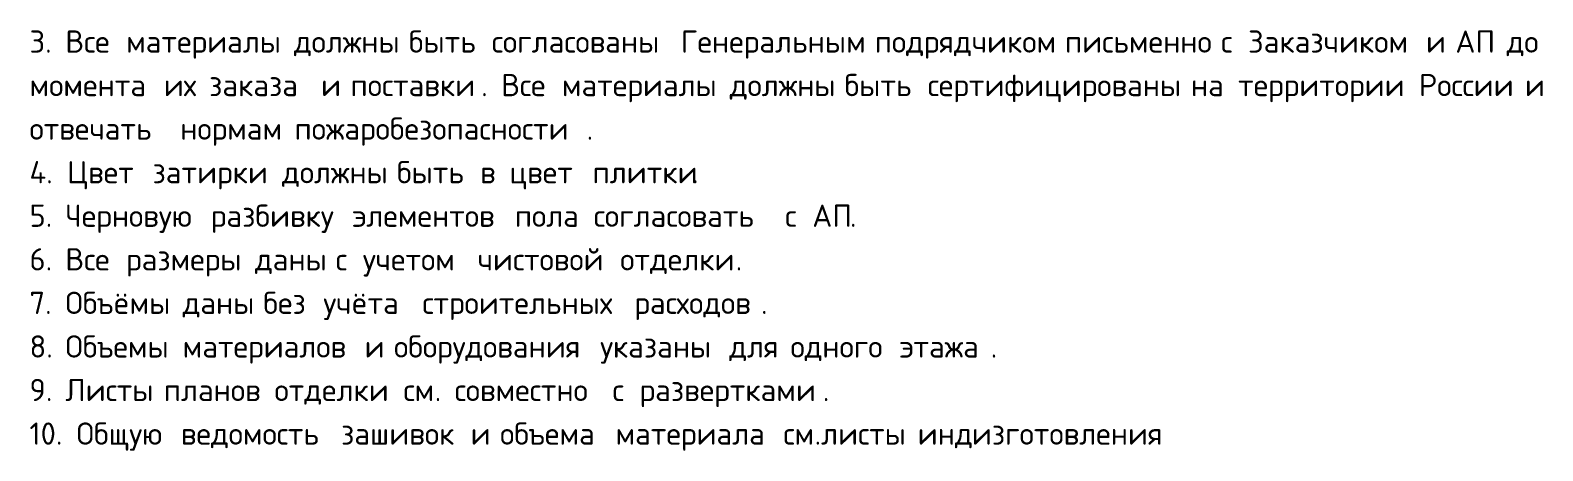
# Model space of a CAD drawing. Header units: millimetres. Extents: x -4060 to 187734, y -8553 to 29000.
# Drawn here: x 39892.5 to 40062.3, y 3562.1 to 3609.4 of the extents above; entities that cross this region are included whole.
import ezdxf

# ---------------------------------------------------------------- set-up
doc = ezdxf.new("R2010")
doc.units = ezdxf.units.MM
doc.layers.add('G-ANNO-TEXT', color=7, linetype='Continuous', lineweight=9)
doc.styles.add('ISOCPEUR_3', font='isocpeur.ttf', dxfattribs={"height": 2.5})

msp = doc.modelspace()

# ---------------------------------------------------------------- texts
at = {"layer": 'G-ANNO-TEXT', "char_height": 2.5, "attachment_point": 1, "style": 'ISOCPEUR_3'}
for s, insert, width in [('3. ', (39892.39, 3609.33), 4.8903), ('Все', (39896.42, 3609.33), 6.4135), ('\\fISOCPEUR|b0|i0|c204|p34|; ', (39901.71, 3609.33), 1.8439), ('материалы', (39903.24, 3609.33), 21.0042), ('\\fISOCPEUR|b0|i0|c204|p34|; ', (39920.57, 3609.33), 1.8439), ('должны', (39922.09, 3609.33), 13.789), ('\\fISOCPEUR|b0|i0|c204|p34|; ', (39933.46, 3609.33), 1.8439), ('быть', (39934.99, 3609.33), 9.4599), ('\\fISOCPEUR|b0|i0|c204|p34|; ', (39942.79, 3609.33), 1.8439), ('согласованы', (39944.31, 3609.33), 23.8903), ('\\fISOCPEUR|b0|i0|c204|p34|; ', (39964.02, 3609.33), 1.8439), ('Генеральным', (39965.54, 3609.33), 24.5316), ('\\fISOCPEUR|b0|i0|c204|p34|; ', (39985.79, 3609.33), 1.8439), ('подрядчиком', (39987.31, 3609.33), 24.0506), ('\\fISOCPEUR|b0|i0|c204|p34|; ', (40007.15, 3609.33), 1.8439), ('письменно', (40008.67, 3609.33), 19.4008), ('\\fISOCPEUR|b0|i0|c204|p34|; ', (40024.68, 3609.33), 1.8439), ('\\fISOCPEUR|b0|i0|c204|p34|;с', (40026.2, 3609.33), 1.8439), ('\\fISOCPEUR|b0|i0|c204|p34|; ', (40027.72, 3609.33), 1.8439), ('Заказчиком', (40029.24, 3609.33), 22.3671), ('\\fISOCPEUR|b0|i0|c204|p34|; ', (40047.7, 3609.33), 1.8439), ('\\fISOCPEUR|b0|i0|c204|p34|;и', (40049.22, 3609.33), 2.1646), ('\\fISOCPEUR|b0|i0|c204|p34|; ', (40051.01, 3609.33), 1.8439), ('АП', (40052.53, 3609.33), 5.1308), ('\\fISOCPEUR|b0|i0|c204|p34|; ', (40056.76, 3609.33), 1.8439), ('до', (40058.28, 3609.33), 4.3291), ('\\fISOCPEUR|b0|i0|c204|p34|; ', (40061.85, 3609.33), 1.8439), ('быть', (39983.93, 3604.44), 9.4599), ('момента', (39892.39, 3604.44), 16.4346), ('\\fISOCPEUR|b0|i0|c204|p34|; ', (39905.95, 3604.44), 1.8439), ('их', (39907.47, 3604.44), 4.3291), ('\\fISOCPEUR|b0|i0|c204|p34|; ', (39911.04, 3604.44), 1.8439), ('заказа', (39912.56, 3604.44), 13.3882), ('\\fISOCPEUR|b0|i0|c204|p34|; ', (39923.61, 3604.44), 1.8439), ('\\fISOCPEUR|b0|i0|c204|p34|;и', (39925.13, 3604.44), 2.1646), ('\\fISOCPEUR|b0|i0|c204|p34|; ', (39926.92, 3604.44), 1.8439), ('поставки', (39928.44, 3604.44), 17.7975), ('Все', (39945.37, 3604.44), 6.4135), ('\\fISOCPEUR|b0|i0|c204|p34|; ', (39950.66, 3604.44), 1.8439), ('материалы', (39952.18, 3604.44), 21.0042), ('\\fISOCPEUR|b0|i0|c204|p34|; ', (39969.51, 3604.44), 1.8439), ('должны', (39971.04, 3604.44), 13.789), ('\\fISOCPEUR|b0|i0|c204|p34|; ', (39982.41, 3604.44), 1.8439), ('\\fISOCPEUR|b0|i0|c204|p34|; ', (39991.74, 3604.44), 1.8439), ('сертифицированы', (39993.26, 3604.44), 33.9915), ('\\fISOCPEUR|b0|i0|c204|p34|; ', (40021.31, 3604.44), 1.8439), ('на', (40022.83, 3604.44), 4.5696), ('\\fISOCPEUR|b0|i0|c204|p34|; ', (40026.6, 3604.44), 1.8439), ('территории', (40028.12, 3604.44), 22.7679), ('\\fISOCPEUR|b0|i0|c204|p34|; ', (40046.9, 3604.44), 1.8439), ('России', (40048.43, 3604.44), 12.5865), ('\\fISOCPEUR|b0|i0|c204|p34|; ', (40058.81, 3604.44), 1.8439), ('\\fISOCPEUR|b0|i0|c204|p34|;и', (40060.33, 3604.44), 2.1646), ('\\fISOCPEUR|b0|i0|c204|p34|; ', (40062.12, 3604.44), 1.8439), ('. ', (39943.12, 3604.44), 2.7257), ('\\fISOCPEUR|b0|i0|c204|p34|; ', (39907.8, 3599.55), 1.8439), ('\\fISOCPEUR|b0|i0|c204|p34|; ', (39920.63, 3599.55), 1.8439), ('пожаробезопасности', (39922.15, 3599.55), 39.7637), ('отвечать', (39892.39, 3599.55), 18.6793), ('нормам', (39909.32, 3599.55), 13.7089), ('\\fISOCPEUR|b0|i0|c204|p34|;.', (39954.96, 3599.55), 0.8819), ('4. ', (39892.39, 3594.65), 5.1308), ('Цвет', (39896.62, 3594.65), 9.7806), ('\\fISOCPEUR|b0|i0|c204|p34|; ', (39904.69, 3594.65), 1.8439), ('затирки', (39906.21, 3594.65), 15.7932), ('\\fISOCPEUR|b0|i0|c204|p34|; ', (39919.24, 3594.65), 1.8439), ('\\fISOCPEUR|b0|i0|c204|p34|; ', (39932.14, 3594.65), 1.8439), ('быть', (39933.66, 3594.65), 9.4599), ('\\fISOCPEUR|b0|i0|c204|p34|; ', (39941.47, 3594.65), 1.8439), ('\\fISOCPEUR|b0|i0|c204|p34|; ', (39944.78, 3594.65), 1.8439), ('\\fISOCPEUR|b0|i0|c204|p34|; ', (39954.1, 3594.65), 1.8439), ('должны', (39920.76, 3594.65), 13.789), ('\\fISOCPEUR|b0|i0|c204|p34|;в', (39942.99, 3594.65), 2.1646), ('цвет', (39946.3, 3594.65), 9.4599), ('плитки', (39955.62, 3594.65), 13.5485), ('\\fISOCPEUR|b0|i0|c204|p34|;.', (39966.8, 3594.65), 0.8819), ('5. ', (39892.39, 3589.76), 4.8903), ('Черновую', (39896.42, 3589.76), 17.9578), ('\\fISOCPEUR|b0|i0|c204|p34|; ', (39911.24, 3589.76), 1.8439), ('разбивку', (39912.76, 3589.76), 17.3966), ('\\fISOCPEUR|b0|i0|c204|p34|; ', (39927.11, 3589.76), 1.8439), ('\\fISOCPEUR|b0|i0|c204|p34|; ', (39945.37, 3589.76), 1.8439), ('\\fISOCPEUR|b0|i0|c204|p34|; ', (39954.23, 3589.76), 1.8439), ('\\fISOCPEUR|b0|i0|c204|p34|; ', (39975.73, 3589.76), 1.8439), ('\\fISOCPEUR|b0|i0|c204|p34|; ', (39978.77, 3589.76), 1.8439), ('АП', (39980.3, 3589.76), 5.1308), ('элементов', (39928.64, 3589.76), 20.2827), ('пола', (39946.89, 3589.76), 8.8987), ('согласовать', (39955.76, 3589.76), 24.211), ('\\fISOCPEUR|b0|i0|c204|p34|;с', (39977.25, 3589.76), 1.8439), ('\\fISOCPEUR|b0|i0|c204|p34|;.', (39984.53, 3589.76), 0.8819), ('6. ', (39892.39, 3584.86), 4.8903), ('Все', (39896.42, 3584.86), 6.4135), ('\\fISOCPEUR|b0|i0|c204|p34|; ', (39901.71, 3584.86), 1.8439), ('размеры', (39903.24, 3584.86), 15.7131), ('\\fISOCPEUR|b0|i0|c204|p34|; ', (39916.2, 3584.86), 1.8439), ('даны', (39917.72, 3584.86), 9.1392), ('\\fISOCPEUR|b0|i0|c204|p34|; ', (39925.26, 3584.86), 1.8439), ('\\fISOCPEUR|b0|i0|c204|p34|;с', (39926.78, 3584.86), 1.8439), ('\\fISOCPEUR|b0|i0|c204|p34|; ', (39928.3, 3584.86), 1.8439), ('учетом', (39929.83, 3584.86), 13.789), ('\\fISOCPEUR|b0|i0|c204|p34|; ', (39941.2, 3584.86), 1.8439), ('чистовой', (39942.72, 3584.86), 17.557), ('\\fISOCPEUR|b0|i0|c204|p34|; ', (39957.21, 3584.86), 1.8439), ('отделки', (39958.73, 3584.86), 15.7131), ('\\fISOCPEUR|b0|i0|c204|p34|;.', (39971.7, 3584.86), 0.8819), ('7. ', (39892.39, 3579.97), 4.8903), ('Объёмы', (39896.42, 3579.97), 14.1097), ('\\fISOCPEUR|b0|i0|c204|p34|; ', (39908.06, 3579.97), 1.8439), ('даны', (39909.59, 3579.97), 9.1392), ('\\fISOCPEUR|b0|i0|c204|p34|; ', (39917.13, 3579.97), 1.8439), ('без', (39918.65, 3579.97), 6.3333), ('\\fISOCPEUR|b0|i0|c204|p34|; ', (39923.87, 3579.97), 1.8439), ('учёта', (39925.39, 3579.97), 11.6245), ('\\fISOCPEUR|b0|i0|c204|p34|; ', (39934.99, 3579.97), 1.8439), ('строительных', (39936.51, 3579.97), 27.0169), ('\\fISOCPEUR|b0|i0|c204|p34|; ', (39958.8, 3579.97), 1.8439), ('расходов', (39960.32, 3579.97), 17.2363), ('\\fISOCPEUR|b0|i0|c204|p34|;.', (39974.54, 3579.97), 0.8819), ('8. ', (39892.39, 3575.07), 4.8903), ('Объемы', (39896.42, 3575.07), 14.1097), ('\\fISOCPEUR|b0|i0|c204|p34|; ', (39908.06, 3575.07), 1.8439), ('материалов', (39909.59, 3575.07), 22.9283), ('\\fISOCPEUR|b0|i0|c204|p34|; ', (39928.5, 3575.07), 1.8439), ('\\fISOCPEUR|b0|i0|c204|p34|;и', (39930.02, 3575.07), 2.1646), ('\\fISOCPEUR|b0|i0|c204|p34|; ', (39931.81, 3575.07), 1.8439), ('оборудования', (39933.33, 3575.07), 26.2152), ('\\fISOCPEUR|b0|i0|c204|p34|; ', (39954.96, 3575.07), 1.8439), ('указаны', (39956.48, 3575.07), 15.7131), ('\\fISOCPEUR|b0|i0|c204|p34|; ', (39969.45, 3575.07), 1.8439), ('для', (39970.97, 3575.07), 6.4937), ('\\fISOCPEUR|b0|i0|c204|p34|; ', (39976.33, 3575.07), 1.8439), ('одного', (39977.85, 3575.07), 12.9873), ('\\fISOCPEUR|b0|i0|c204|p34|; ', (39988.56, 3575.07), 1.8439), ('этажа', (39990.09, 3575.07), 12.4262), ('\\fISOCPEUR|b0|i0|c204|p34|;.', (40000.34, 3575.07), 0.8819), ('9. ', (39892.39, 3570.18), 4.8903), ('Листы', (39896.42, 3570.18), 11.5443), ('\\fISOCPEUR|b0|i0|c204|p34|; ', (39905.95, 3570.18), 1.8439), ('планов', (39907.47, 3570.18), 13.2278), ('\\fISOCPEUR|b0|i0|c204|p34|; ', (39918.38, 3570.18), 1.8439), ('отделки', (39919.9, 3570.18), 15.7131), ('\\fISOCPEUR|b0|i0|c204|p34|; ', (39932.87, 3570.18), 1.8439), ('см', (39934.39, 3570.18), 4.2489), ('совместно', (39940.14, 3570.18), 19.6413), ('\\fISOCPEUR|b0|i0|c204|p34|; ', (39956.35, 3570.18), 1.8439), ('\\fISOCPEUR|b0|i0|c204|p34|;с', (39957.87, 3570.18), 1.8439), ('\\fISOCPEUR|b0|i0|c204|p34|; ', (39959.39, 3570.18), 1.8439), ('развертками', (39960.91, 3570.18), 24.9325), ('. ', (39937.9, 3570.18), 2.7257), ('\\fISOCPEUR|b0|i0|c204|p34|;.', (39981.49, 3570.18), 0.8819), ('10. ', (39892.39, 3565.28), 6.4135), ('Общую', (39897.68, 3565.28), 12.346), ('\\fISOCPEUR|b0|i0|c204|p34|; ', (39907.87, 3565.28), 1.8439), ('ведомость', (39909.39, 3565.28), 19.962), ('\\fISOCPEUR|b0|i0|c204|p34|; ', (39925.86, 3565.28), 1.8439), ('зашивок', (39927.38, 3565.28), 15.7932), ('\\fISOCPEUR|b0|i0|c204|p34|; ', (39940.41, 3565.28), 1.8439), ('\\fISOCPEUR|b0|i0|c204|p34|;и', (39941.93, 3565.28), 2.1646), ('\\fISOCPEUR|b0|i0|c204|p34|; ', (39943.72, 3565.28), 1.8439), ('объема', (39945.24, 3565.28), 13.8692), ('\\fISOCPEUR|b0|i0|c204|p34|; ', (39956.68, 3565.28), 1.8439), ('материала', (39958.2, 3565.28), 21.0042), ('\\fISOCPEUR|b0|i0|c204|p34|; ', (39975.53, 3565.28), 1.8439), ('см', (39977.05, 3565.28), 4.2489), ('листы', (39981.29, 3565.28), 11.3038), ('\\fISOCPEUR|b0|i0|c204|p34|; ', (39990.61, 3565.28), 1.8439), ('инд', (39992.14, 3565.28), 6.4937), ('изготовления', (39998.22, 3565.28), 26.3755), ('\\fISOCPEUR|b0|i0|c204|p34|;.', (39980.56, 3565.28), 0.8819), ('\\fISOCPEUR|b0|i0|c204|p34|;.', (39997.49, 3565.28), 0.8819)]:
    msp.add_mtext(s, dxfattribs=dict(at, insert=insert, width=width))

doc.saveas('drawing.dxf')
